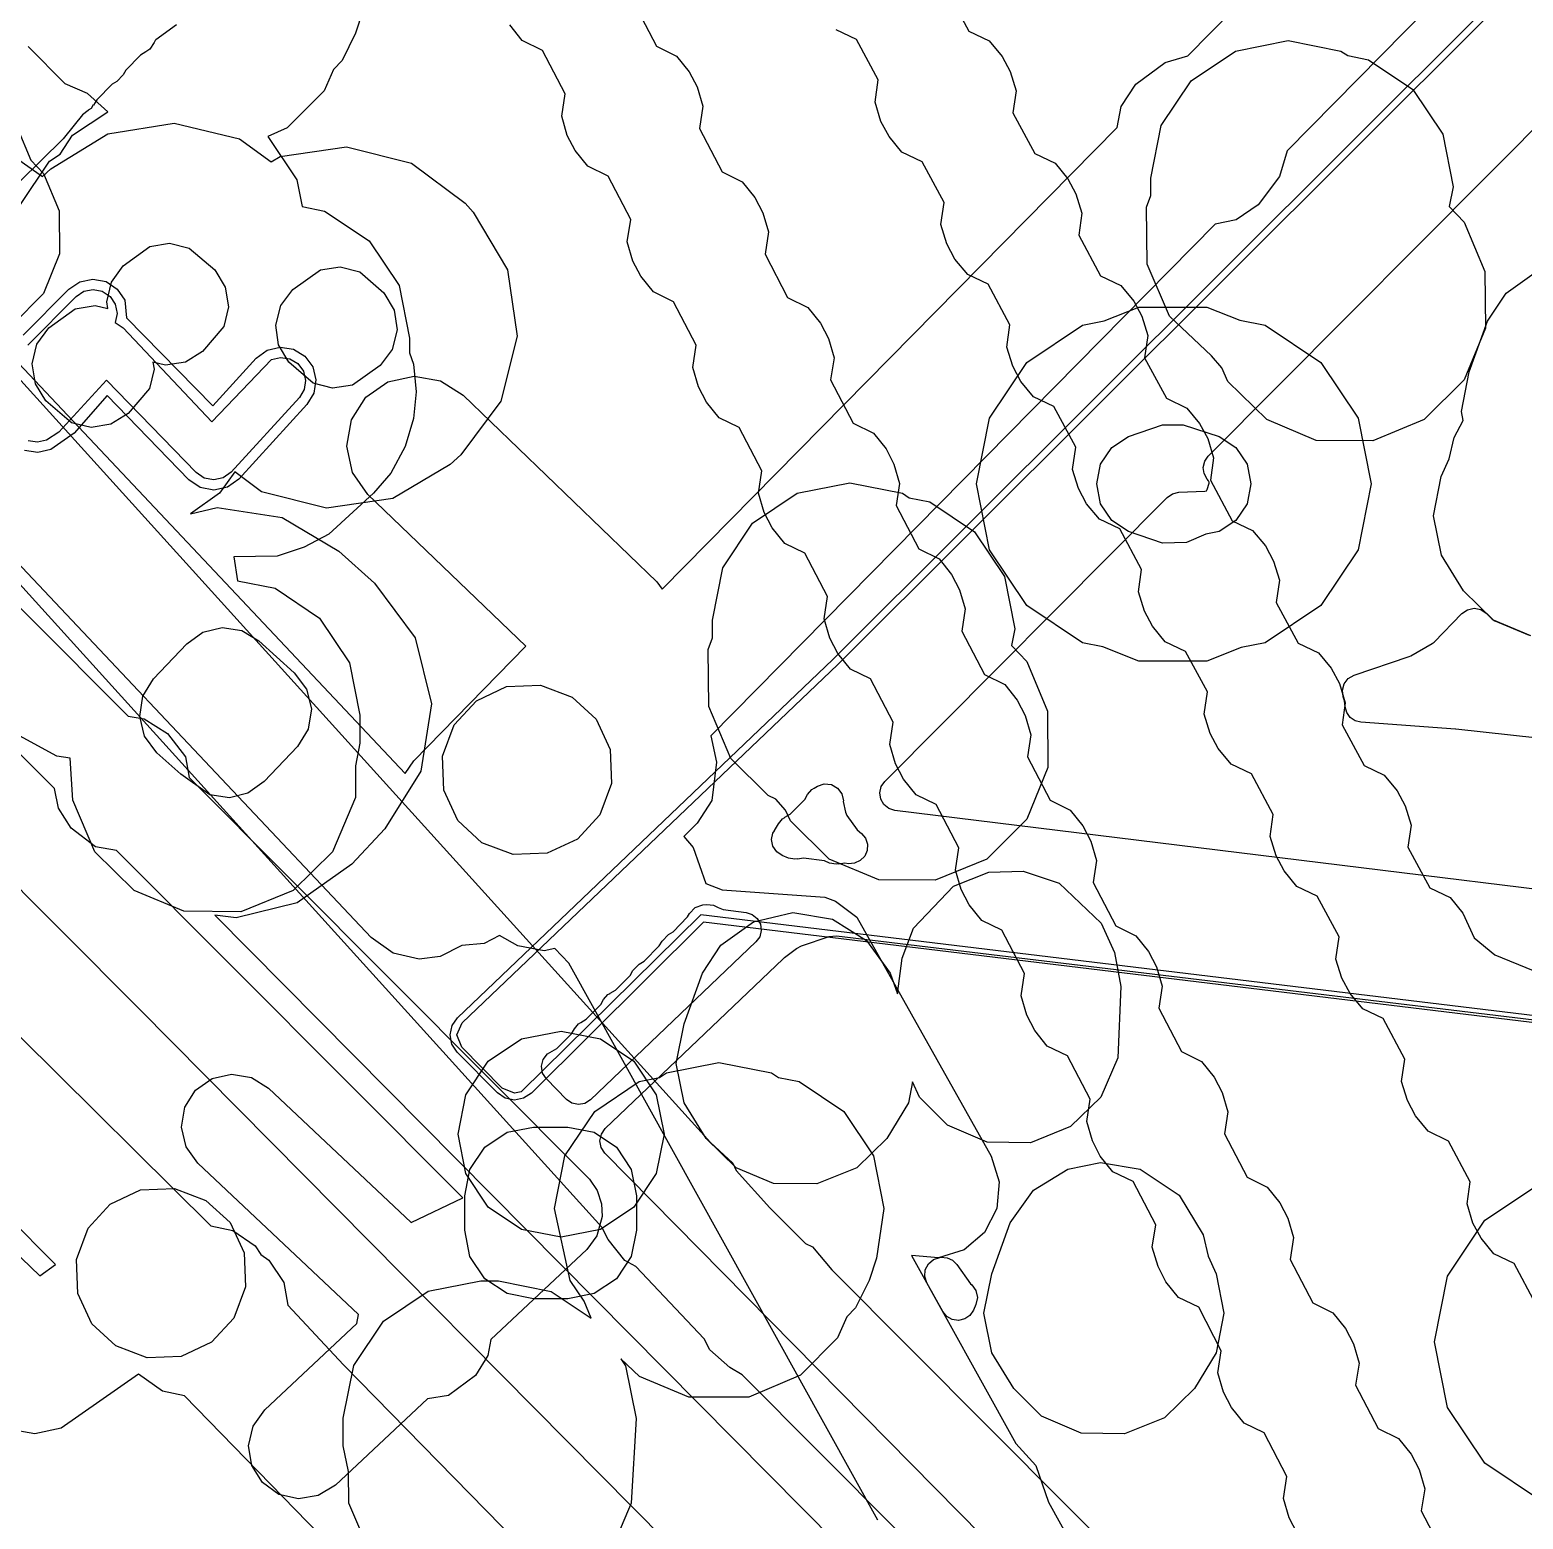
# Model space of a CAD drawing. Header units: metres. Extents: x -2677 to -840, y 169 to 1487.
# Drawn here: x -1723.5 to -1680.03, y 1042.58 to 1085.91 of the extents above; entities that cross this region are included whole.
import ezdxf

# ---------------------------------------------------------------- set-up
doc = ezdxf.new("R2010")
doc.units = ezdxf.units.M
for name, color, linetype in [('AI_GREENING_ALLOWED_ZONE', 4, 'Continuous'), ('AI_GREENING_EXCLUSIONS', 1, 'Continuous'), ('AI_GREENING_LAWN', 82, 'Continuous')]:
    doc.layers.add(name, color=color, linetype=linetype)

msp = doc.modelspace()

# ---------------------------------------------------------------- linework, layer by layer
at = {"layer": 'AI_GREENING_ALLOWED_ZONE'}
msp.add_lwpolyline([(-1674.749, 1064.771), (-1681.993, 1065.561), (-1682.002, 1065.562), (-1684.753, 1065.763), (-1684.922, 1065.806), (-1685.067, 1065.905), (-1685.168, 1066.048), (-1685.214, 1066.217), (-1685.23, 1066.39), (-1685.268, 1066.503), (-1685.293, 1066.696), (-1685.242, 1066.885), (-1685.122, 1067.039), (-1684.953, 1067.136), (-1683.348, 1067.675), (-1683.303, 1067.695), (-1682.677, 1068.053), (-1682.623, 1068.096), (-1681.813, 1068.928), (-1681.652, 1069.039), (-1681.461, 1069.08), (-1681.269, 1069.044), (-1681.105, 1068.938), (-1680.931, 1068.767), (-1680.853, 1068.716), (-1679.859, 1068.3)], dxfattribs=at)
msp.add_lwpolyline([(-1696.978, 1050.197), (-1696.801, 1050.185), (-1696.64, 1050.112), (-1696.514, 1049.987), (-1696.121, 1049.428), (-1696.084, 1049.394), (-1695.962, 1049.227), (-1695.918, 1049.024), (-1695.96, 1048.822), (-1696.031, 1048.66), (-1696.135, 1048.507), (-1696.287, 1048.403), (-1696.466, 1048.361), (-1696.648, 1048.386), (-1696.809, 1048.476), (-1696.927, 1048.618), (-1697.391, 1049.454), (-1697.45, 1049.64), (-1697.434, 1049.835), (-1697.344, 1050.009), (-1697.195, 1050.135), (-1697.008, 1050.194), (-1696.978, 1050.197)], close=True, dxfattribs=at)
at = {"layer": 'AI_GREENING_EXCLUSIONS'}
for points in [[(-1887.368, 994.599), (-1826.012, 1054.714), (-1826.612, 1055.317), (-1826.934, 1055.805), (-1827.046, 1056.378), (-1826.929, 1056.951), (-1826.602, 1057.437), (-1774.106, 1109.409), (-1773.62, 1109.73), (-1773.043, 1109.843), (-1772.472, 1109.727), (-1771.987, 1109.4), (-1763.3, 1100.586), (-1720.313, 1057.43), (-1674.307, 1010.97)], [(-1604.252, 1039.067), (-1641.914, 1046.878), (-1642.268, 1047.07), (-1648.224, 1053.071), (-1649.819, 1053.405), (-1703.891, 1059.949), (-1708.897, 1054.974), (-1709.125, 1054.823), (-1709.393, 1054.77), (-1709.662, 1054.825), (-1709.888, 1054.978), (-1711.064, 1056.168), (-1711.215, 1056.399), (-1711.266, 1056.671), (-1711.207, 1056.94), (-1711.049, 1057.167), (-1700.123, 1067.591), (-1666.129, 1101.495)], [(-1604.211, 1039.262), (-1641.873, 1047.074), (-1642.126, 1047.211), (-1648.119, 1053.249), (-1649.792, 1053.603), (-1703.963, 1060.159), (-1709.201, 1055.008), (-1709.393, 1054.97), (-1709.746, 1055.119), (-1710.921, 1056.309), (-1711.066, 1056.668), (-1710.911, 1057.022), (-1699.983, 1067.448), (-1665.988, 1101.353), (-1665.638, 1101.499), (-1665.286, 1101.358), (-1664.33, 1100.427), (-1664.178, 1100.071), (-1664.326, 1099.714), (-1675.236, 1088.885), (-1669.44, 1083.107), (-1663.684, 1077.199), (-1638.542, 1052.387), (-1620.887, 1048.775)], [(-1728.12, 1080.757), (-1712.568, 1064.273), (-1712.325, 1064.644), (-1709.065, 1067.978), (-1713.659, 1072.396), (-1714.105, 1073.036), (-1714.272, 1073.798), (-1714.135, 1074.566), (-1713.714, 1075.224), (-1713.074, 1075.67), (-1712.312, 1075.837), (-1711.543, 1075.7), (-1710.886, 1075.279), (-1705.243, 1069.852), (-1705.09, 1069.633), (-1691.848, 1083.07), (-1691.732, 1083.68), (-1691.303, 1084.332), (-1690.452, 1084.958), (-1689.789, 1085.16), (-1675.085, 1100.079)], [(-1671.827, 1097.687), (-1686.901, 1082.391), (-1687.124, 1081.649), (-1687.743, 1080.824), (-1688.389, 1080.386), (-1689.002, 1080.259), (-1703.673, 1065.373), (-1703.51, 1064.606), (-1703.65, 1063.486), (-1704.076, 1062.832), (-1704.46, 1062.439), (-1704.189, 1062.119), (-1703.821, 1061.072), (-1703.347, 1060.887), (-1700.356, 1060.675), (-1700.047, 1060.558), (-1699.422, 1060.09), (-1695.521, 1053.134), (-1695.284, 1052.391), (-1695.35, 1051.613), (-1695.708, 1050.92), (-1696.304, 1050.416), (-1697.048, 1050.18), (-1697.831, 1050.248), (-1694.795, 1044.775), (-1694.218, 1044.142), (-1693.848, 1043.068), (-1686.063, 1029.029)], [(-1696.799, 1087.056), (-1696.163, 1085.874), (-1695.574, 1085.593), (-1695.201, 1085.141), (-1694.964, 1084.701), (-1694.793, 1084.141), (-1694.883, 1083.494), (-1694.247, 1082.313), (-1693.657, 1082.031), (-1693.285, 1081.58), (-1693.048, 1081.14), (-1692.876, 1080.58), (-1692.966, 1079.933), (-1692.331, 1078.751), (-1691.741, 1078.47), (-1691.368, 1078.018), (-1691.131, 1077.578), (-1690.96, 1077.019), (-1691.05, 1076.371), (-1690.414, 1075.19), (-1689.825, 1074.908), (-1689.452, 1074.457), (-1689.215, 1074.017), (-1689.044, 1073.457), (-1689.134, 1072.81), (-1688.498, 1071.628), (-1687.908, 1071.347), (-1687.536, 1070.896), (-1687.299, 1070.455), (-1687.127, 1069.896), (-1687.217, 1069.249), (-1686.581, 1068.067), (-1685.992, 1067.785), (-1685.619, 1067.334), (-1685.382, 1066.894), (-1685.211, 1066.334), (-1685.301, 1065.687), (-1684.665, 1064.505), (-1684.076, 1064.224), (-1683.703, 1063.773), (-1683.466, 1063.332), (-1683.295, 1062.773), (-1683.385, 1062.126), (-1682.749, 1060.944), (-1682.159, 1060.663), (-1681.787, 1060.211), (-1681.463, 1059.489), (-1680.859, 1058.994), (-1674.807, 1056.525)], [(-1705.919, 1086.698), (-1705.26, 1085.436), (-1704.674, 1085.148), (-1704.307, 1084.692), (-1704.076, 1084.249), (-1703.911, 1083.687), (-1704.009, 1083.041), (-1703.35, 1081.779), (-1702.764, 1081.491), (-1702.397, 1081.035), (-1702.165, 1080.592), (-1702.001, 1080.03), (-1702.099, 1079.384), (-1701.44, 1078.123), (-1700.854, 1077.834), (-1700.487, 1077.378), (-1700.255, 1076.935), (-1700.091, 1076.373), (-1700.189, 1075.727), (-1699.53, 1074.466), (-1698.944, 1074.177), (-1698.577, 1073.721), (-1698.345, 1073.278), (-1698.181, 1072.716), (-1698.278, 1072.07), (-1697.62, 1070.809), (-1697.033, 1070.52), (-1696.667, 1070.064), (-1696.435, 1069.621), (-1696.27, 1069.06), (-1696.368, 1068.414), (-1695.709, 1067.152), (-1695.123, 1066.863), (-1694.756, 1066.408), (-1694.525, 1065.964), (-1694.36, 1065.403), (-1694.458, 1064.757), (-1693.799, 1063.495), (-1693.213, 1063.207), (-1692.846, 1062.751), (-1692.615, 1062.308), (-1692.45, 1061.746), (-1692.548, 1061.1), (-1691.889, 1059.838), (-1691.303, 1059.55), (-1690.936, 1059.094), (-1690.705, 1058.651), (-1690.54, 1058.089), (-1690.638, 1057.443), (-1689.979, 1056.182), (-1689.393, 1055.893), (-1689.026, 1055.437), (-1688.794, 1054.994), (-1688.63, 1054.432), (-1688.728, 1053.786), (-1688.069, 1052.525), (-1687.483, 1052.236), (-1687.116, 1051.78), (-1686.884, 1051.337), (-1686.72, 1050.775), (-1686.818, 1050.129), (-1686.159, 1048.868), (-1685.573, 1048.579), (-1685.206, 1048.123), (-1684.974, 1047.68), (-1684.81, 1047.118), (-1684.908, 1046.473), (-1684.249, 1045.211), (-1683.662, 1044.922), (-1683.296, 1044.466), (-1683.064, 1044.023), (-1682.899, 1043.462), (-1682.997, 1042.816), (-1682.338, 1041.554)], [(-1713.802, 1086.467), (-1714.014, 1085.812), (-1714.407, 1085.022), (-1714.656, 1084.755), (-1714.928, 1084.142), (-1716.008, 1083.062), (-1716.571, 1082.811), (-1715.727, 1081.549), (-1715.572, 1080.768), (-1714.916, 1080.638), (-1713.619, 1079.77), (-1712.751, 1078.473), (-1712.447, 1076.942), (-1712.447, 1076.516), (-1712.326, 1076.187), (-1712.253, 1075.375), (-1712.326, 1074.603), (-1712.574, 1073.784), (-1712.989, 1073.017), (-1713.49, 1072.427), (-1714.791, 1071.241), (-1715.509, 1070.863), (-1716.3, 1070.594), (-1717.563, 1070.578), (-1717.455, 1069.879), (-1716.361, 1069.662), (-1715.064, 1068.794), (-1714.196, 1067.497), (-1713.892, 1065.966), (-1713.892, 1065.16), (-1714.023, 1064.501), (-1714.023, 1063.576), (-1714.686, 1061.99), (-1715.83, 1060.867), (-1717.352, 1060.247), (-1719.013, 1060.263), (-1720.458, 1060.867), (-1721.602, 1061.99), (-1722.249, 1063.499), (-1722.325, 1064.719), (-1722.709, 1064.775), (-1724.114, 1065.548)], [(-1686.609, 1042.171), (-1686.841, 1042.614), (-1687.006, 1043.176), (-1686.908, 1043.822), (-1687.567, 1045.084), (-1688.153, 1045.372), (-1688.52, 1045.828), (-1688.751, 1046.271), (-1688.916, 1046.833), (-1688.818, 1047.479), (-1689.477, 1048.74), (-1690.063, 1049.029), (-1690.43, 1049.485), (-1690.661, 1049.928), (-1690.826, 1050.49), (-1690.728, 1051.136), (-1691.387, 1052.397), (-1691.973, 1052.686), (-1692.34, 1053.142), (-1692.571, 1053.585), (-1692.736, 1054.147), (-1692.638, 1054.793), (-1693.297, 1056.054), (-1693.883, 1056.343), (-1694.25, 1056.799), (-1694.482, 1057.242), (-1694.646, 1057.804), (-1694.548, 1058.449), (-1695.207, 1059.711), (-1695.793, 1060), (-1696.16, 1060.456), (-1696.392, 1060.899), (-1696.556, 1061.46), (-1696.458, 1062.106), (-1697.117, 1063.368), (-1697.703, 1063.656), (-1698.07, 1064.112), (-1698.302, 1064.556), (-1698.466, 1065.117), (-1698.368, 1065.763), (-1699.027, 1067.025), (-1699.613, 1067.313), (-1699.98, 1067.769), (-1700.212, 1068.212), (-1700.377, 1068.774), (-1700.279, 1069.42), (-1700.938, 1070.682), (-1701.524, 1070.97), (-1701.891, 1071.426), (-1702.122, 1071.869), (-1702.287, 1072.431), (-1702.189, 1073.077), (-1702.848, 1074.338), (-1703.434, 1074.627), (-1703.801, 1075.083), (-1704.032, 1075.526), (-1704.197, 1076.088), (-1704.099, 1076.734), (-1704.758, 1077.995), (-1705.344, 1078.284), (-1705.711, 1078.74), (-1705.942, 1079.183), (-1706.107, 1079.745), (-1706.009, 1080.391), (-1706.668, 1081.652), (-1707.254, 1081.941), (-1707.621, 1082.397), (-1707.853, 1082.84), (-1708.017, 1083.401), (-1707.919, 1084.047), (-1708.578, 1085.309), (-1709.164, 1085.598), (-1709.531, 1086.053)], [(-1679.664, 1048.83), (-1680.297, 1050.013), (-1680.886, 1050.296), (-1681.257, 1050.748), (-1681.493, 1051.189), (-1681.663, 1051.749), (-1681.572, 1052.396), (-1682.205, 1053.579), (-1682.794, 1053.862), (-1683.165, 1054.314), (-1683.401, 1054.755), (-1683.571, 1055.315), (-1683.48, 1055.962), (-1684.111, 1057.143), (-1684.7, 1057.424), (-1685.072, 1057.875), (-1685.309, 1058.316), (-1685.481, 1058.875), (-1685.391, 1059.522), (-1686.026, 1060.704), (-1686.616, 1060.986), (-1686.989, 1061.437), (-1687.225, 1061.877), (-1687.397, 1062.437), (-1687.307, 1063.084), (-1687.943, 1064.266), (-1688.532, 1064.547), (-1688.905, 1064.998), (-1689.142, 1065.439), (-1689.313, 1065.998), (-1689.223, 1066.645), (-1689.859, 1067.827), (-1690.449, 1068.108), (-1690.821, 1068.56), (-1691.058, 1069), (-1691.23, 1069.56), (-1691.14, 1070.207), (-1691.775, 1071.388), (-1692.365, 1071.67), (-1692.738, 1072.121), (-1692.975, 1072.562), (-1693.146, 1073.121), (-1693.056, 1073.768), (-1693.692, 1074.95), (-1694.281, 1075.231), (-1694.654, 1075.683), (-1694.891, 1076.123), (-1695.062, 1076.683), (-1694.972, 1077.33), (-1695.608, 1078.511), (-1696.198, 1078.793), (-1696.57, 1079.244), (-1696.807, 1079.684), (-1696.979, 1080.244), (-1696.889, 1080.891), (-1697.525, 1082.073), (-1698.114, 1082.354), (-1698.487, 1082.806), (-1698.724, 1083.246), (-1698.895, 1083.806), (-1698.805, 1084.453), (-1699.441, 1085.634), (-1700.03, 1085.916)], [(-1723.788, 1080.798), (-1722.92, 1082.095), (-1722.618, 1082.297), (-1722.251, 1082.846), (-1721.23, 1083.529), (-1721.818, 1084.058), (-1722.468, 1084.342), (-1723.549, 1085.423)], [(-1724.683, 1082.734), (-1723.127, 1081.643), (-1722.885, 1081.867), (-1721.223, 1082.889), (-1719.297, 1083.197), (-1717.399, 1082.745), (-1716.472, 1082.073), (-1716.209, 1082.23), (-1714.278, 1082.51), (-1712.387, 1082.031), (-1710.824, 1080.864), (-1710.589, 1080.604), (-1709.591, 1078.928), (-1709.311, 1076.997), (-1709.79, 1075.106), (-1710.957, 1073.542), (-1711.26, 1073.269), (-1712.936, 1072.271), (-1714.867, 1071.991), (-1716.758, 1072.47), (-1717.534, 1073.05), (-1717.981, 1072.432), (-1718.823, 1071.829), (-1718.048, 1072.015), (-1716.15, 1071.726), (-1714.5, 1070.743), (-1713.463, 1069.813), (-1712.279, 1068.225), (-1711.805, 1066.301), (-1712.115, 1064.343), (-1713.162, 1062.661), (-1714.126, 1061.637), (-1715.715, 1060.506), (-1717.491, 1060.074), (-1718.116, 1060.153), (-1671.82, 1013.432)], [(-1679.814, 1068.281), (-1680.897, 1068.734), (-1681.771, 1069.587), (-1682.412, 1070.623), (-1682.642, 1071.771), (-1682.415, 1072.919), (-1682.184, 1073.431), (-1682.038, 1074.051), (-1681.776, 1074.545), (-1681.829, 1074.809), (-1681.602, 1075.957), (-1681.066, 1077.439), (-1680.527, 1078.247), (-1679.576, 1078.929)], [(-1723.69, 1077.026), (-1722.365, 1078.363), (-1722.042, 1078.581), (-1721.66, 1078.659), (-1721.277, 1078.585), (-1720.951, 1078.37), (-1720.951, 1078.37), (-1720.733, 1078.047), (-1720.681, 1077.532), (-1718.174, 1074.975), (-1716.905, 1076.359), (-1716.59, 1076.589), (-1716.211, 1076.682), (-1715.826, 1076.623), (-1715.492, 1076.42), (-1715.262, 1076.105), (-1715.169, 1075.726), (-1715.228, 1075.341), (-1715.431, 1075.007), (-1717.417, 1072.841), (-1717.745, 1072.604), (-1718.14, 1072.517), (-1718.537, 1072.593), (-1718.872, 1072.821), (-1721.249, 1075.273), (-1722.21, 1074.172), (-1722.884, 1073.704), (-1723.263, 1073.614), (-1723.649, 1073.676)], [(-1723.558, 1076.733), (-1722.152, 1078.152), (-1721.926, 1078.305), (-1721.658, 1078.359), (-1721.39, 1078.307), (-1721.39, 1078.307), (-1721.162, 1078.157), (-1721.009, 1077.93), (-1720.955, 1077.663), (-1721.009, 1077.392), (-1720.785, 1077.237), (-1718.196, 1074.507), (-1716.464, 1076.318), (-1716.198, 1076.382), (-1715.928, 1076.341), (-1715.695, 1076.199), (-1715.533, 1075.979), (-1715.469, 1075.713), (-1715.51, 1075.443), (-1715.652, 1075.21), (-1717.638, 1073.044), (-1717.868, 1072.878), (-1718.144, 1072.817), (-1718.422, 1072.871), (-1718.657, 1073.03), (-1721.261, 1075.716), (-1722.653, 1074.202), (-1723.009, 1073.977), (-1723.275, 1073.914), (-1723.544, 1073.957)], [(-1698.82, 1042.547), (-1707.808, 1058.753), (-1708.214, 1059.184), (-1708.528, 1059.118), (-1709.295, 1059.262), (-1709.823, 1059.556), (-1710.274, 1059.325), (-1710.921, 1059.272), (-1711.558, 1058.946), (-1712.164, 1058.87), (-1712.925, 1059.044), (-1713.561, 1059.497), (-1730.992, 1077.972)], [(-1732.318, 1077.647), (-1720.638, 1065.939), (-1720.167, 1065.866), (-1719.488, 1065.44), (-1718.968, 1064.756), (-1718.86, 1064.156), (-1707.211, 1052.474), (-1706.988, 1052.136), (-1706.863, 1051.75), (-1706.843, 1051.386), (-1706.996, 1050.821), (-1707.281, 1050.425), (-1710.081, 1047.803), (-1710.169, 1047.334), (-1710.527, 1046.76), (-1711.316, 1046.171), (-1711.919, 1046.082), (-1714.604, 1043.569), (-1715.101, 1043.26), (-1715.679, 1043.165), (-1716.249, 1043.298), (-1716.724, 1043.639), (-1717.033, 1044.136), (-1717.128, 1044.713), (-1716.995, 1045.283), (-1716.654, 1045.759), (-1713.976, 1048.266), (-1713.928, 1048.527), (-1718.609, 1052.938), (-1718.948, 1053.415), (-1719.079, 1053.986), (-1718.982, 1054.563), (-1718.672, 1055.059), (-1718.195, 1055.398), (-1717.624, 1055.529), (-1717.047, 1055.432), (-1716.551, 1055.122), (-1712.396, 1051.205), (-1710.895, 1051.925), (-1720.977, 1062.031), (-1721.585, 1062.139), (-1722.29, 1062.684), (-1722.665, 1063.261), (-1722.778, 1063.837), (-1733.527, 1074.611)], [(-1725.342, 1077.444), (-1703.682, 1053.54), (-1703.035, 1052.939), (-1702.942, 1052.724), (-1701.959, 1051.639), (-1700.92, 1050.596), (-1700.718, 1050.496), (-1700.158, 1049.83), (-1681.871, 1031.467)], [(-1725.342, 1077.444), (-1703.682, 1053.54), (-1703.035, 1052.939), (-1702.942, 1052.724), (-1701.959, 1051.639), (-1700.92, 1050.596), (-1700.718, 1050.496), (-1700.158, 1049.83), (-1681.871, 1031.467)], [(-1684.71, 1028.65), (-1702.764, 1046.779), (-1703.124, 1046.987), (-1703.71, 1047.501), (-1703.872, 1047.828), (-1705.862, 1049.926), (-1706.178, 1050.103), (-1706.662, 1050.716), (-1706.844, 1051.073), (-1728.622, 1075.106)], [(-1684.71, 1028.65), (-1702.764, 1046.779), (-1703.124, 1046.987), (-1703.71, 1047.501), (-1703.872, 1047.828), (-1705.862, 1049.926), (-1706.178, 1050.103), (-1706.662, 1050.716), (-1706.844, 1051.073), (-1728.622, 1075.106)], [(-1723.764, 1056.605), (-1718.229, 1051.108), (-1717.584, 1050.972), (-1716.94, 1050.532), (-1716.773, 1050.275), (-1716.536, 1050.114), (-1716.108, 1049.461), (-1715.984, 1048.803), (-1714.366, 1047.071), (-1701.481, 1033.917)], [(-1713.562, 1041.531), (-1714.209, 1043.04), (-1714.225, 1043.96), (-1714.374, 1044.71), (-1714.374, 1045.512), (-1714.07, 1047.043), (-1713.202, 1048.34), (-1711.905, 1049.208), (-1710.374, 1049.512), (-1709.852, 1049.507), (-1708.321, 1049.203), (-1708.321, 1049.203), (-1707.157, 1048.425), (-1707.363, 1048.917), (-1707.766, 1049.519), (-1708.227, 1051.615), (-1707.923, 1053.146), (-1707.055, 1054.443), (-1705.758, 1055.311), (-1705.175, 1055.426), (-1704.97, 1055.564), (-1703.439, 1055.868), (-1701.908, 1055.564), (-1701.709, 1055.43), (-1701.106, 1055.311), (-1699.809, 1054.443), (-1698.941, 1053.146), (-1698.637, 1051.615), (-1698.858, 1050.174), (-1699.07, 1049.519), (-1699.463, 1048.729), (-1699.715, 1048.459), (-1699.985, 1047.851), (-1701.065, 1046.771), (-1702.574, 1046.124), (-1704.312, 1046.124), (-1705.757, 1046.728), (-1706.296, 1047.246), (-1706.156, 1047.038), (-1705.852, 1045.507), (-1705.999, 1043.04), (-1706.603, 1041.595)], [(-1727.426, 1053.708), (-1723.206, 1049.656), (-1722.752, 1049.984), (-1728.387, 1055.651)], [(-1704.285, 1031.064), (-1718.997, 1046.164), (-1719.638, 1046.3), (-1720.334, 1046.797), (-1722.585, 1045.226), (-1723.347, 1045.058), (-1724.115, 1045.195)]]:
    msp.add_lwpolyline(points, dxfattribs=at)
for points in [[(-1689.698, 1084.428), (-1688.401, 1085.296), (-1686.87, 1085.6), (-1685.339, 1085.296), (-1685.14, 1085.162), (-1684.537, 1085.043), (-1683.24, 1084.175), (-1682.372, 1082.878), (-1682.068, 1081.347), (-1682.183, 1080.77), (-1681.749, 1080.32), (-1681.145, 1078.876), (-1681.133, 1077.234), (-1681.749, 1075.732), (-1682.91, 1074.571), (-1684.412, 1073.955), (-1686.054, 1073.967), (-1687.498, 1074.571), (-1688.627, 1075.684), (-1688.804, 1076.078), (-1689.106, 1076.424), (-1690.331, 1077.581), (-1690.978, 1079.09), (-1690.994, 1080.751), (-1690.87, 1081.087), (-1690.87, 1081.6), (-1690.566, 1083.131), (-1689.698, 1084.428)], [(-1725.926, 1084.445), (-1724.773, 1083.977), (-1723.867, 1083.071), (-1723.469, 1082.122), (-1723.1, 1081.733), (-1722.646, 1080.65), (-1722.632, 1079.392), (-1723.1, 1078.239), (-1724.006, 1077.333), (-1725.159, 1076.865), (-1727.815, 1076.887), (-1728.968, 1077.355), (-1729.874, 1078.261), (-1730.342, 1079.414), (-1730.328, 1080.672), (-1729.874, 1081.755), (-1729.602, 1082.046), (-1729.173, 1083.071), (-1728.324, 1083.939), (-1727.184, 1084.431), (-1725.926, 1084.445)], [(-1719.914, 1076.241), (-1719.882, 1076.042), (-1720.018, 1075.473), (-1720.636, 1074.744), (-1721.135, 1074.437), (-1721.713, 1074.345), (-1722.282, 1074.481), (-1723.028, 1075.117), (-1723.334, 1075.616), (-1723.427, 1076.194), (-1723.291, 1076.763), (-1722.948, 1077.237), (-1722.174, 1077.798), (-1721.596, 1077.891), (-1721.227, 1077.803), (-1721.259, 1078.002), (-1721.124, 1078.572), (-1720.78, 1079.046), (-1720.007, 1079.607), (-1719.429, 1079.7), (-1718.86, 1079.564), (-1718.114, 1078.927), (-1717.807, 1078.429), (-1717.714, 1077.851), (-1717.85, 1077.281), (-1718.469, 1076.552), (-1718.967, 1076.246), (-1719.545, 1076.153), (-1719.914, 1076.241)], [(-1712.95, 1076.612), (-1713.3, 1076.143), (-1714.106, 1075.57), (-1714.685, 1075.486), (-1715.252, 1075.63), (-1715.956, 1076.24), (-1716.255, 1076.743), (-1716.339, 1077.322), (-1716.195, 1077.889), (-1715.845, 1078.358), (-1715.039, 1078.931), (-1714.46, 1079.015), (-1713.893, 1078.871), (-1713.19, 1078.261), (-1712.89, 1077.758), (-1712.806, 1077.179), (-1712.95, 1076.612)], [(-1684.836, 1070.785), (-1685.919, 1069.162), (-1687.542, 1068.079), (-1688.241, 1067.939), (-1689.24, 1067.543), (-1691.218, 1067.543), (-1692.268, 1067.961), (-1692.859, 1068.079), (-1694.482, 1069.162), (-1695.565, 1070.785), (-1695.946, 1072.698), (-1695.565, 1074.611), (-1694.482, 1076.234), (-1692.859, 1077.317), (-1692.232, 1077.442), (-1691.218, 1077.845), (-1689.24, 1077.845), (-1688.278, 1077.464), (-1687.542, 1077.317), (-1685.919, 1076.234), (-1684.836, 1074.611), (-1684.455, 1072.698), (-1684.836, 1070.785)], [(-1688.069, 1072.124), (-1688.394, 1071.637), (-1688.881, 1071.312), (-1689.272, 1071.234), (-1689.835, 1070.993), (-1690.526, 1070.974), (-1691.52, 1071.312), (-1692.007, 1071.637), (-1692.332, 1072.124), (-1692.446, 1072.698), (-1692.332, 1073.272), (-1692.007, 1073.759), (-1691.52, 1074.084), (-1690.526, 1074.414), (-1689.932, 1074.414), (-1688.881, 1074.084), (-1688.394, 1073.759), (-1688.069, 1073.272), (-1687.955, 1072.698), (-1688.069, 1072.124)], [(-1703.327, 1070.262), (-1702.459, 1071.559), (-1701.162, 1072.427), (-1699.631, 1072.731), (-1698.1, 1072.427), (-1697.901, 1072.293), (-1697.298, 1072.174), (-1696.001, 1071.306), (-1695.133, 1070.009), (-1694.829, 1068.478), (-1694.925, 1067.994), (-1694.481, 1067.534), (-1693.877, 1066.09), (-1693.865, 1064.448), (-1694.481, 1062.946), (-1695.642, 1061.785), (-1697.144, 1061.169), (-1698.786, 1061.181), (-1700.23, 1061.785), (-1701.359, 1062.898), (-1701.501, 1063.208), (-1701.789, 1063.523), (-1702.012, 1063.632), (-1703.092, 1064.712), (-1703.739, 1066.221), (-1703.755, 1067.882), (-1703.631, 1068.218), (-1703.631, 1068.731), (-1703.327, 1070.262)], [(-1717.901, 1068.518), (-1717.331, 1068.431), (-1716.836, 1068.136), (-1715.799, 1067.207), (-1715.444, 1066.73), (-1715.302, 1066.153), (-1715.395, 1065.566), (-1715.709, 1065.061), (-1716.673, 1064.038), (-1717.15, 1063.698), (-1717.683, 1063.569), (-1718.262, 1063.652), (-1719.101, 1064.25), (-1719.803, 1064.879), (-1720.158, 1065.356), (-1720.3, 1065.933), (-1720.207, 1066.52), (-1719.893, 1067.025), (-1718.929, 1068.048), (-1718.461, 1068.384), (-1717.901, 1068.518)], [(-1706.569, 1063.983), (-1706.91, 1063.066), (-1707.557, 1062.367), (-1708.439, 1061.958), (-1709.425, 1061.919), (-1710.342, 1062.26), (-1711.041, 1062.907), (-1711.45, 1063.789), (-1711.489, 1064.775), (-1711.148, 1065.692), (-1710.501, 1066.391), (-1709.619, 1066.8), (-1708.633, 1066.839), (-1707.716, 1066.498), (-1707.017, 1065.851), (-1706.608, 1064.969), (-1706.569, 1063.983)], [(-1698.112, 1058.901), (-1697.773, 1059.776), (-1696.612, 1060.998), (-1695.583, 1061.405), (-1694.588, 1061.432), (-1693.538, 1061.08), (-1692.314, 1059.922), (-1691.929, 1059.066), (-1691.746, 1058.076), (-1691.828, 1056.003), (-1692.327, 1054.853), (-1693.204, 1053.997), (-1694.369, 1053.528), (-1695.638, 1053.544), (-1696.788, 1054.042), (-1697.599, 1054.853), (-1697.803, 1055.302), (-1697.926, 1054.689), (-1698.556, 1053.653), (-1699.43, 1052.8), (-1700.591, 1052.331), (-1701.856, 1052.346), (-1702.939, 1052.8), (-1703.813, 1053.653), (-1704.455, 1054.689), (-1704.684, 1055.836), (-1704.457, 1056.985), (-1703.922, 1058.466), (-1703.382, 1059.274), (-1702.431, 1059.957), (-1701.292, 1060.224), (-1700.136, 1060.034), (-1699.142, 1059.417), (-1698.459, 1058.466), (-1698.241, 1057.862), (-1698.112, 1058.901)], [(-1710.156, 1055.901), (-1709.183, 1056.551), (-1708.035, 1056.78), (-1706.887, 1056.551), (-1705.914, 1055.901), (-1705.263, 1054.928), (-1705.035, 1053.78), (-1705.263, 1052.632), (-1705.914, 1051.658), (-1706.887, 1051.008), (-1708.035, 1050.78), (-1709.183, 1051.008), (-1710.156, 1051.658), (-1710.807, 1052.632), (-1711.035, 1053.78), (-1710.807, 1054.928), (-1710.156, 1055.901)], [(-1705.992, 1050.222), (-1706.426, 1049.573), (-1707.075, 1049.139), (-1707.84, 1048.987), (-1708.84, 1048.987), (-1709.605, 1049.139), (-1710.254, 1049.573), (-1710.688, 1050.222), (-1710.84, 1050.987), (-1710.84, 1051.987), (-1710.688, 1052.752), (-1710.254, 1053.401), (-1709.605, 1053.835), (-1708.84, 1053.987), (-1707.84, 1053.987), (-1707.075, 1053.835), (-1706.426, 1053.401), (-1705.992, 1052.752), (-1705.84, 1051.987), (-1705.84, 1050.987), (-1705.992, 1050.222)], [(-1688.968, 1049.714), (-1688.741, 1048.566), (-1688.971, 1047.418), (-1689.6, 1046.382), (-1690.474, 1045.529), (-1691.636, 1045.06), (-1692.901, 1045.076), (-1694.048, 1045.572), (-1694.858, 1046.382), (-1695.5, 1047.418), (-1695.729, 1048.566), (-1695.502, 1049.714), (-1694.967, 1051.196), (-1694.284, 1052.146), (-1693.289, 1052.763), (-1692.336, 1052.953), (-1691.181, 1052.763), (-1690.044, 1052.003), (-1689.345, 1050.846), (-1689.2, 1050.226), (-1688.968, 1049.714)], [(-1671.507, 1045.825), (-1672.59, 1044.202), (-1674.213, 1043.119), (-1674.912, 1042.979), (-1675.911, 1042.583), (-1677.889, 1042.583), (-1678.939, 1043.001), (-1679.53, 1043.119), (-1681.153, 1044.202), (-1682.236, 1045.825), (-1682.617, 1047.738), (-1682.236, 1049.651), (-1681.153, 1051.274), (-1679.53, 1052.357), (-1678.903, 1052.482), (-1677.889, 1052.885), (-1675.911, 1052.885), (-1674.949, 1052.504), (-1674.213, 1052.357), (-1672.59, 1051.274), (-1671.507, 1049.651), (-1671.126, 1047.738), (-1671.507, 1045.825)], [(-1717.222, 1049.338), (-1717.564, 1048.421), (-1718.211, 1047.722), (-1719.092, 1047.313), (-1720.079, 1047.274), (-1720.996, 1047.615), (-1721.695, 1048.262), (-1722.104, 1049.144), (-1722.143, 1050.13), (-1721.802, 1051.047), (-1721.155, 1051.746), (-1720.273, 1052.155), (-1719.287, 1052.194), (-1718.37, 1051.853), (-1717.671, 1051.206), (-1717.262, 1050.324), (-1717.222, 1049.338)]]:
    msp.add_lwpolyline(points, close=True, dxfattribs=at)
at = {"layer": 'AI_GREENING_LAWN'}
for points in [[(-1719.233, 1086.057), (-1719.825, 1085.624), (-1719.85, 1085.598), (-1719.868, 1085.566), (-1719.877, 1085.54), (-1720.001, 1085.346), (-1720.122, 1085.275), (-1720.119, 1085.27), (-1720.274, 1085.175), (-1720.699, 1084.741), (-1720.776, 1084.601), (-1720.964, 1084.41), (-1721.103, 1084.33), (-1721.551, 1083.874), (-1721.641, 1083.724), (-1721.651, 1083.731), (-1721.713, 1083.626), (-1721.802, 1083.57), (-1721.796, 1083.562), (-1721.968, 1083.441), (-1722.484, 1082.788), (-1722.526, 1082.741), (-1728.885, 1076.497)], [(-1653.494, 1057.683), (-1698.322, 1063.195), (-1698.498, 1063.251), (-1698.642, 1063.367), (-1698.733, 1063.528), (-1698.76, 1063.711), (-1698.719, 1063.891), (-1698.615, 1064.044), (-1690.391, 1072.309), (-1690.237, 1072.414), (-1690.055, 1072.456), (-1689.295, 1072.484), (-1689.295, 1072.484), (-1689.25, 1072.495), (-1689.228, 1072.535), (-1689.173, 1072.717), (-1689.168, 1072.755), (-1689.187, 1072.788), (-1689.229, 1072.839), (-1689.317, 1072.999), (-1689.342, 1073.18), (-1689.3, 1073.358), (-1689.197, 1073.509), (-1679.006, 1083.75)], [(-1667.636, 1013.556), (-1706.761, 1053.23), (-1706.869, 1053.395), (-1706.905, 1053.588), (-1706.905, 1053.588), (-1706.863, 1053.781), (-1706.75, 1053.943), (-1701.573, 1058.883), (-1701.53, 1058.919), (-1701.183, 1059.184), (-1701.037, 1059.26), (-1700.232, 1059.528), (-1700.015, 1059.549), (-1649.975, 1053.526)]]:
    msp.add_lwpolyline(points, dxfattribs=at)
for points in [[(-1700.736, 1063.808), (-1700.668, 1063.843), (-1700.671, 1063.849), (-1700.576, 1063.906), (-1700.377, 1063.973), (-1700.168, 1063.953), (-1699.986, 1063.849), (-1699.863, 1063.68), (-1699.819, 1063.474), (-1699.82, 1063.454), (-1699.754, 1063.146), (-1699.715, 1063.055), (-1699.418, 1062.632), (-1699.295, 1062.531), (-1699.178, 1062.391), (-1699.118, 1062.218), (-1699.125, 1062.036), (-1699.197, 1061.868), (-1699.325, 1061.737), (-1699.491, 1061.66), (-1699.674, 1061.649), (-1699.774, 1061.661), (-1699.956, 1061.638), (-1699.956, 1061.645), (-1700.032, 1061.631), (-1700.218, 1061.669), (-1700.371, 1061.732), (-1700.976, 1061.806), (-1701.157, 1061.783), (-1701.158, 1061.79), (-1701.234, 1061.776), (-1701.42, 1061.814), (-1701.597, 1061.887), (-1701.759, 1061.995), (-1701.868, 1062.157), (-1701.906, 1062.348), (-1701.868, 1062.54), (-1701.822, 1062.609), (-1701.826, 1062.611), (-1701.711, 1062.813), (-1701.588, 1062.958), (-1701.52, 1062.994), (-1701.523, 1062.999), (-1701.366, 1063.093), (-1700.94, 1063.519), (-1700.859, 1063.663), (-1700.736, 1063.808)], [(-1707.458, 1057.024), (-1707.461, 1057.029), (-1707.304, 1057.123), (-1706.879, 1057.549), (-1706.798, 1057.693), (-1706.674, 1057.838), (-1706.606, 1057.874), (-1706.61, 1057.879), (-1706.453, 1057.973), (-1706.028, 1058.399), (-1705.949, 1058.539), (-1705.76, 1058.728), (-1705.619, 1058.808), (-1705.177, 1059.254), (-1705.097, 1059.398), (-1704.912, 1059.588), (-1704.773, 1059.669), (-1704.353, 1060.1), (-1704.294, 1060.202), (-1704.132, 1060.372), (-1703.91, 1060.449), (-1703.789, 1060.461), (-1703.6, 1060.444), (-1703.465, 1060.375), (-1703.319, 1060.314), (-1702.647, 1060.23), (-1702.469, 1060.173), (-1702.324, 1060.054), (-1702.233, 1059.891), (-1702.209, 1059.706), (-1702.254, 1059.524), (-1702.363, 1059.372), (-1707.177, 1054.779), (-1707.34, 1054.675), (-1707.53, 1054.641), (-1707.719, 1054.681), (-1707.878, 1054.79), (-1708.464, 1055.384), (-1708.575, 1055.555), (-1708.608, 1055.757), (-1708.557, 1055.955), (-1708.431, 1056.116), (-1708.292, 1056.192), (-1708.156, 1056.273), (-1707.73, 1056.7), (-1707.649, 1056.843), (-1707.526, 1056.988), (-1707.458, 1057.024)]]:
    msp.add_lwpolyline(points, close=True, dxfattribs=at)

doc.saveas('drawing.dxf')
